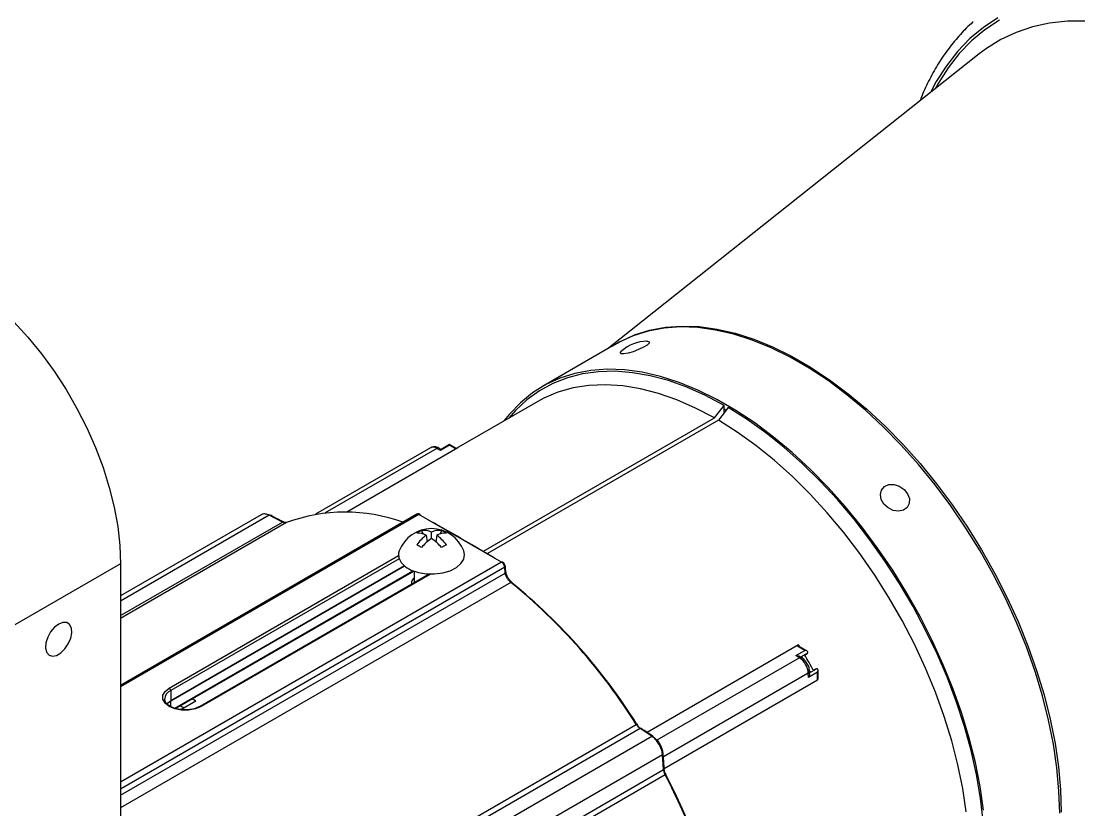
# Model space of a CAD drawing. Extents: x 7 to 113, y 1 to 87.
# Drawn here: x 19.98 to 27.53, y 11.07 to 16.7 of the extents above; entities that cross this region are included whole.
import ezdxf

# ---------------------------------------------------------------- set-up
doc = ezdxf.new("R2010")
doc.units = 0
doc.header["$MEASUREMENT"] = 0
doc.layers.add('OBJECT', color=7, linetype='CONTINUOUS')

msp = doc.modelspace()

# ---------------------------------------------------------------- linework, layer by layer
at = {"layer": 'OBJECT'}
for p, q in [((26.8214, 16.4656), (24.1757, 14.3645)), ((24.2266, 14.3939), (23.7037, 14.092)), ((24.2325, 14.3973), (24.2266, 14.3939)), ((23.6707, 13.9858), (23.0892, 13.6501)), ((25.0022, 13.9085), (25.0022, 13.9575)), ((25.0139, 13.9242), (25.0022, 13.9309)), ((25.0022, 13.9085), (25.0069, 13.9112)), ((23.283, 12.9161), (24.9315, 13.8677)), ((24.9597, 13.8513), (23.311, 12.8996)), ((23.0415, 13.6727), (22.9772, 13.6355)), ((23.0415, 13.6777), (22.9804, 13.6425)), ((23.0911, 13.6491), (23.0415, 13.6777)), ((23.0415, 13.6777), (23.0415, 13.6727)), ((23.0874, 13.6461), (23.0415, 13.6727)), ((22.9046, 13.6546), (22.0834, 13.1805)), ((22.9501, 13.6504), (22.1528, 13.1902)), ((23.1001, 13.6534), (22.3071, 13.1956)), ((22.9772, 13.6355), (22.9501, 13.6504)), ((22.9813, 13.643), (22.9645, 13.6522)), ((23.1001, 13.6534), (23.0911, 13.6491)), ((22.5768, 13.3513), (22.5709, 13.3485)), ((22.8081, 13.1806), (20.6934, 11.9598)), ((22.823, 13.179), (20.6934, 11.9497)), ((21.6977, 13.1776), (20.6934, 12.5978)), ((21.7538, 13.1731), (20.6934, 12.5609)), ((21.8482, 13.1247), (21.7538, 13.1731)), ((23.4131, 12.8383), (22.823, 13.179)), ((20.6934, 12.4581), (21.8482, 13.1247)), ((21.8779, 13.1212), (20.6934, 12.4374)), ((22.8409, 13.065), (22.8518, 13.0395)), ((22.9844, 13.065), (22.9735, 13.0395)), ((22.8748, 13.0306), (22.8809, 12.9836)), ((22.9127, 13.0088), (22.9127, 13.0525)), ((22.9505, 13.0306), (22.9445, 12.9836)), ((23.4131, 12.8383), (20.6934, 11.2683)), ((21.0403, 11.9405), (22.6768, 12.8852)), ((22.6812, 12.8636), (21.0509, 11.9225)), ((20.6934, 12.8278), (19.8096, 12.3175)), ((20.6934, 12.8278), (20.6934, 5.9602)), ((23.4351, 12.8027), (20.6934, 11.22)), ((20.6934, 11.1756), (23.4393, 12.7607)), ((21.0525, 11.8505), (22.7188, 12.8124)), ((22.7193, 12.812), (21.0525, 11.8498)), ((21.0806, 11.7961), (22.7803, 12.7773)), ((21.0858, 11.7943), (22.7853, 12.7754)), ((22.7877, 12.7746), (22.7877, 12.6918)), ((23.4393, 12.7607), (23.4351, 12.8027)), ((23.4436, 12.7676), (23.4436, 12.768)), ((23.4788, 12.6939), (20.6934, 11.0859)), ((22.8959, 12.7542), (21.2602, 11.81)), ((22.9042, 12.754), (21.2677, 11.8092)), ((25.5325, 12.2492), (24.4505, 11.6246)), ((25.5767, 12.2091), (25.5198, 12.2419)), ((25.5414, 12.2345), (25.5325, 12.2492)), ((25.5917, 12.2055), (25.5421, 12.2342)), ((25.5382, 12.1563), (24.5204, 11.5688)), ((25.5124, 12.172), (25.5767, 12.2091)), ((25.5382, 12.1563), (25.5124, 12.172)), ((25.5538, 12.1575), (25.5369, 12.1677)), ((25.5954, 12.1904), (25.5463, 12.162)), ((25.5524, 12.1584), (25.5595, 12.1625)), ((25.5798, 12.1779), (25.5954, 12.1904)), ((25.6108, 12.0502), (25.66, 12.0786)), ((25.66, 12.0786), (25.6405, 12.071)), ((25.6019, 12.0461), (24.5677, 11.4491)), ((25.6025, 12.0159), (25.6019, 12.0461)), ((25.6668, 12.0531), (25.6025, 12.0159)), ((25.6111, 12.0393), (25.6106, 12.059)), ((25.6107, 12.0573), (25.6178, 12.0615)), ((25.6668, 11.9963), (25.6668, 12.0531)), ((25.6668, 11.9963), (25.6712, 12.0065)), ((25.6712, 12.0065), (25.6712, 12.0678)), ((25.6668, 11.9963), (24.5733, 11.3651)), ((21.0509, 11.9225), (21.0525, 11.8505)), ((21.0516, 11.8081), (21.0525, 11.8498)), ((21.1226, 11.7868), (21.2297, 11.8486)), ((21.6026, 10.0807), (24.3737, 11.6804)), ((24.4012, 11.6509), (21.6312, 10.0519)), ((24.4849, 11.5965), (24.4012, 11.6509)), ((21.6177, 9.9413), (24.4849, 11.5965)), ((24.5619, 11.4645), (21.6919, 9.8077)), ((24.569, 11.3586), (24.5619, 11.4645)), ((21.7989, 9.7595), (24.569, 11.3586)), ((24.5806, 11.3212), (21.8094, 9.7214))]:
    msp.add_line(p, q, dxfattribs=at)
at = {"layer": 'OBJECT', "flags": 128}
for points in [[(26.9553, 16.7226), (26.8516, 16.6546), (26.7554, 16.5747), (26.667, 16.4834), (26.5869, 16.3809), (26.5154, 16.2677), (26.4744, 16.1901)], [(26.9653, 16.7052), (26.8622, 16.6377), (26.7666, 16.5583), (26.6788, 16.4675), (26.5992, 16.3656), (26.5281, 16.2531), (26.5083, 16.217)], [(27.5837, 16.6985), (27.4515, 16.6977), (27.3241, 16.6841), (27.202, 16.6578), (27.0858, 16.6189), (26.9759, 16.5676), (26.873, 16.5041), (26.8214, 16.4656)], [(19.4998, 14.8951), (19.61, 14.8257), (19.7192, 14.7451), (19.8265, 14.654), (19.931, 14.5532), (20.0319, 14.4435), (20.1282, 14.326), (20.2191, 14.2015), (20.304, 14.0712), (20.3819, 13.9362), (20.4523, 13.7976), (20.5147, 13.6566), (20.5683, 13.5144), (20.6128, 13.3722), (20.6479, 13.2313), (20.6731, 13.0928), (20.6883, 12.9579), (20.6934, 12.8278)], [(24.2028, 14.3801), (24.2609, 14.4142), (24.3619, 14.4604), (24.4693, 14.4942), (24.5824, 14.5153), (24.7007, 14.5237), (24.8235, 14.5193), (24.9502, 14.5021), (25.0801, 14.4722), (25.2126, 14.4299), (25.3468, 14.3752), (25.4821, 14.3085), (25.6177, 14.2302), (25.753, 14.1407), (25.8872, 14.0404), (26.0196, 13.9299), (26.1495, 13.8098), (26.2762, 13.6807), (26.399, 13.5433), (26.5173, 13.3983), (26.6305, 13.2466), (26.7378, 13.0888), (26.8389, 12.926), (26.933, 12.7589), (27.0198, 12.5884), (27.0987, 12.4154), (27.1694, 12.2409), (27.2314, 12.0658), (27.2845, 11.891), (27.3283, 11.7174), (27.3626, 11.5461), (27.3872, 11.3778), (27.4021, 11.2135), (27.407, 11.0541)], [(27.3958, 11.0484), (27.3908, 11.2077), (27.376, 11.3719), (27.3514, 11.5401), (27.3171, 11.7114), (27.2733, 11.8849), (27.2202, 12.0597), (27.1582, 12.2347), (27.0876, 12.4092), (27.0087, 12.5821), (26.9219, 12.7525), (26.8278, 12.9196), (26.7268, 13.0824), (26.6195, 13.2401), (26.5064, 13.3917), (26.3881, 13.5367), (26.2654, 13.674), (26.1387, 13.8031), (26.0088, 13.9231), (25.8765, 14.0336), (25.7423, 14.1339), (25.6071, 14.2234), (25.4715, 14.3016), (25.3362, 14.3683), (25.2021, 14.4229), (25.0697, 14.4653), (24.9398, 14.4952), (24.8132, 14.5123), (24.6904, 14.5167), (24.5721, 14.5084), (24.459, 14.4873), (24.3517, 14.4535), (24.2507, 14.4073), (24.2325, 14.3973)], [(24.2853, 14.3246), (24.2661, 14.3254), (24.26, 14.3323), (24.268, 14.3442), (24.27, 14.3461)], [(24.4492, 14.4156), (24.4535, 14.4155), (24.4663, 14.4116), (24.4654, 14.402), (24.4507, 14.3881), (24.4243, 14.3718), (24.3897, 14.3551), (24.3516, 14.3405), (24.3152, 14.3298), (24.2853, 14.3246)], [(26.853, 11.07), (26.8284, 11.2382), (26.7941, 11.4095), (26.7503, 11.583), (26.6973, 11.7578), (26.6353, 11.9328), (26.5646, 12.1073), (26.4857, 12.2802), (26.399, 12.4506), (26.3049, 12.6177), (26.2039, 12.7805), (26.0965, 12.9382), (25.9834, 13.0899), (25.8652, 13.2348), (25.7424, 13.3721), (25.6157, 13.5012), (25.4859, 13.6212), (25.3535, 13.7317), (25.2194, 13.832), (25.0841, 13.9215), (24.9485, 13.9997), (24.8133, 14.0664), (24.6791, 14.121), (24.5467, 14.1634), (24.4169, 14.1933), (24.2902, 14.2104), (24.1674, 14.2148), (24.0492, 14.2065), (23.9361, 14.1854), (23.8287, 14.1516), (23.7277, 14.1054), (23.6336, 14.047), (23.5469, 13.9767), (23.468, 13.8949), (23.4288, 13.8462)], [(25.0022, 13.9575), (24.8681, 14.028), (24.7349, 14.0869), (24.6032, 14.1338), (24.4736, 14.1685), (24.3469, 14.1907), (24.2237, 14.2004), (24.1048, 14.1975), (23.9906, 14.1821), (23.8819, 14.1541), (23.7791, 14.1138), (23.6829, 14.0614), (23.5937, 13.9971), (23.5121, 13.9214), (23.4632, 13.866)], [(24.9315, 13.8677), (24.7974, 13.9381), (24.6642, 13.9965), (24.5326, 14.0426), (24.4032, 14.0762), (24.2768, 14.0971), (24.1542, 14.1052), (24.0359, 14.1003), (23.9226, 14.0826), (23.8151, 14.0521), (23.7137, 14.009), (23.6707, 13.9858)], [(24.9315, 13.8677), (24.9421, 13.8812), (25.0022, 13.9575)], [(25.0304, 13.9412), (24.9851, 13.8836), (24.9597, 13.8513)], [(26.8509, 10.9911), (26.8315, 11.1556), (26.8024, 11.3236), (26.764, 11.4942), (26.7163, 11.6665), (26.6596, 11.8396), (26.5942, 12.0126), (26.5205, 12.1846), (26.4389, 12.3547), (26.3497, 12.5219), (26.2535, 12.6854), (26.1508, 12.8443), (26.042, 12.9978), (25.9279, 13.1451), (25.8089, 13.2853), (25.6857, 13.4178), (25.559, 13.5418), (25.4295, 13.6568), (25.2977, 13.762), (25.1645, 13.857), (25.0304, 13.9412)], [(26.7288, 11.0568), (26.704, 11.2234), (26.6694, 11.393), (26.6253, 11.5648), (26.5719, 11.7378), (26.5095, 11.9109), (26.4384, 12.0834), (26.3591, 12.2541), (26.2719, 12.4222), (26.1774, 12.5868), (26.0761, 12.7468), (25.9686, 12.9015), (25.8553, 13.05), (25.737, 13.1914), (25.6144, 13.325), (25.488, 13.45), (25.3586, 13.5658), (25.227, 13.6716), (25.0938, 13.767), (24.9597, 13.8513)], [(26.1418, 13.2528), (26.1226, 13.2864), (26.1165, 13.3216), (26.1245, 13.3536), (26.1454, 13.3782), (26.1764, 13.3919), (26.2134, 13.3929), (26.2513, 13.3812), (26.285, 13.3582), (26.31, 13.3271), (26.3228, 13.2922), (26.3219, 13.258), (26.3072, 13.2292), (26.2808, 13.2098), (26.2462, 13.2023), (26.2081, 13.2077), (26.1717, 13.2254), (26.1418, 13.2528)], [(22.6822, 12.9194), (22.6777, 12.9029), (22.6796, 12.8688), (22.6961, 12.836), (22.7262, 12.8066), (22.768, 12.7825), (22.8189, 12.7651), (22.8757, 12.7556), (22.9349, 12.7545), (22.9926, 12.7619), (23.0453, 12.7774), (23.0897, 12.8), (23.1229, 12.8283), (23.143, 12.8604), (23.1485, 12.8944), (23.1432, 12.9194)], [(23.4436, 12.768), (23.4407, 12.7974), (23.4394, 12.81)], [(23.4788, 12.6939), (23.4808, 12.6948), (23.4825, 12.6954), (23.4841, 12.6955), (23.4855, 12.6952), (23.4865, 12.6944), (23.4873, 12.6933), (23.4876, 12.6918), (23.4876, 12.69)], [(20.2515, 12.3975), (20.2211, 12.3741), (20.1939, 12.3415), (20.1731, 12.3032), (20.1607, 12.2634), (20.1581, 12.2265), (20.1657, 12.1963), (20.1826, 12.1762), (20.2069, 12.1684), (20.2361, 12.1737), (20.2669, 12.1915), (20.2961, 12.2199), (20.3204, 12.2558), (20.3373, 12.2954), (20.3449, 12.3343), (20.3423, 12.3683), (20.3299, 12.3938), (20.309, 12.4079), (20.2819, 12.4092), (20.2515, 12.3975)], [(21.2677, 11.8092), (21.227, 11.7922), (21.1792, 11.7832), (21.1289, 11.7832), (21.081, 11.7922), (21.0403, 11.8092), (21.0108, 11.8327), (20.9952, 11.8604), (20.9952, 11.8894), (21.0108, 11.917), (21.0403, 11.9405)], [(21.0525, 11.8498), (21.0262, 11.8289), (21.0245, 11.8269)], [(21.0247, 11.8279), (21.0262, 11.8295), (21.0525, 11.8505)], [(21.2602, 11.81), (21.2603, 11.81), (21.2605, 11.8102)], [(24.3737, 11.6804), (24.3756, 11.6814), (24.3771, 11.6822), (24.3783, 11.6828), (24.3791, 11.6831), (24.3794, 11.6832), (24.3794, 11.6829), (24.3789, 11.6824), (24.378, 11.6817)], [(24.5806, 11.3212), (24.5824, 11.3222), (24.5839, 11.3232), (24.5849, 11.3239), (24.5856, 11.3244), (24.5858, 11.3247), (24.5856, 11.3248), (24.5849, 11.3247), (24.5838, 11.3243)]]:
    msp.add_lwpolyline(points, dxfattribs=at)
at = {"layer": 'OBJECT'}
for centre, radius, start, end in [((24.4547, 14.1357), 0.28, 91.12963, 131.28173), ((22.9588, 13.6393), 0.0142, 66.13669, 128.03725), ((21.7582, 13.1677), 0.00695, 69.7399, 129.10131), ((22.2962, 11.9844), 1.2113, 70.0848, 110.19883), ((22.8273, 13.1734), 0.00711, 64.70481, 127.74953), ((22.8264, 13.1741), 0.00695, 359.37854, 55.79973), ((21.8525, 13.1197), 0.00662, 67.58518, 130.7023), ((22.9127, 12.8316), 0.2466, 20.83602, 159.16398), ((22.9055, 12.9134), 0.1648, 113.0749, 126.91972), ((22.8543, 12.9295), 0.1361, 64.60639, 95.62233), ((22.971, 12.9295), 0.1361, 84.3773, 115.39383), ((22.9198, 12.9134), 0.1648, 53.08081, 66.92456), ((22.8128, 12.9068), 0.1385, 63.41289, 92.5892), ((23.0597, 12.7776), 0.3134, 126.16309, 143.88427), ((23.1298, 12.7019), 0.3759, 125.28495, 140.21375), ((22.6955, 12.7019), 0.3759, 39.78663, 54.71504), ((23.0125, 12.9068), 0.1385, 87.41054, 116.587), ((22.7656, 12.7776), 0.3134, 36.11622, 53.83658), ((22.1828, 11.8421), 1.2822, 59.11516, 60.89021), ((23.6429, 11.8415), 1.2829, 119.11027, 120.88435), ((23.4175, 12.8324), 0.00735, 62.11494, 126.25944), ((23.4314, 12.8098), 0.008, 297.41472, 2.18991), ((23.4354, 12.768), 0.00818, 297.87019, 357.29419), ((20.8742, 9.4922), 4.1273, 32.01678, 50.87088), ((20.8962, 9.5046), 4.1064, 32.01679, 50.87087), ((25.547, 12.1437), 0.0153, 63.35575, 124.77122), ((21.7684, 9.9432), 4.4142, 28.78822, 30.38447), ((25.5899, 12.1962), 0.00802, 313.45593, 4.40713), ((25.6623, 12.0709), 0.00802, 55.5957, 106.56621), ((25.5953, 12.06), 0.0154, 295.2487, 356.22913), ((21.0278, 11.921), 0.0231, 3.54022, 57.32576), ((21.0788, 11.8574), 0.0708, 113.1898, 175.50169), ((21.0384, 11.8502), 0.0141, 358.69957, 1.30043), ((21.2633, 11.8029), 0.00771, 54.7845, 110.71471), ((24.4055, 11.6443), 0.00791, 61.63213, 123.46934), ((24.4893, 11.5899), 0.00792, 61.2001, 123.38218), ((24.4887, 11.5908), 0.00739, 359.17728, 53.82651), ((24.5591, 11.4705), 0.00717, 6.75457, 61.79452), ((24.5584, 11.4715), 0.00784, 296.31338, 358.92251), ((24.5655, 11.3656), 0.00781, 296.15007, 359.02876), ((20.8219, 9.3537), 4.2468, 12.73962, 27.64637), ((20.7995, 9.3406), 4.2684, 12.73963, 27.64637)]:
    msp.add_arc(centre, radius, start, end, dxfattribs=at)
for centre, major_axis, ratio, start_param, end_param in [((22.9511, 13.5776), (-0.0472, 0.0767), 0.57707, 5.48142, 6.266737), ((25.5393, 12.0835), (-0.045, 0.0779), 0.558374, 3.927106, 5.497902), ((25.5767, 12.1969), (0.0212, 0), 0.577392, 0.000009, 1.570805), ((25.6562, 12.0592), (0.0106, 0.0184), 0.577324, 4.712439, 6.283235), ((21.3437, 9.6981), (-1.1814, 2.2616), 0.547152, 5.587664, 5.602673), ((21.2991, 9.6749), (-1.1515, 2.2096), 0.546409, 5.61309, 5.63064)]:
    msp.add_ellipse(centre, major_axis=major_axis, ratio=ratio, start_param=start_param, end_param=end_param, dxfattribs=at)
for points, knots in [([(26.7774, 16.6928), (26.7765, 16.6921), (26.7439, 16.6658), (26.686, 16.6047), (26.6047, 16.5088), (26.5317, 16.4024), (26.467, 16.2864), (26.4231, 16.1955), (26.4036, 16.1411), (26.3999, 16.1309)], [0, 0, 0, 0, 0.005463, 0.194335, 0.383704, 0.573757, 0.764582, 0.956176, 1, 1, 1, 1]), ([(22.9645, 13.6522), (22.9592, 13.6547), (22.9464, 13.6607), (22.9259, 13.6632), (22.9127, 13.6577), (22.907, 13.6553)], [0, 0, 0, 0, 0.2862, 0.690212, 1, 1, 1, 1]), ([(22.9806, 13.6421), (22.9802, 13.642), (22.9789, 13.6414), (22.9779, 13.6381), (22.9772, 13.6356), (22.9772, 13.6355)], [0, 0, 0, 0, 0.298309, 0.988627, 1, 1, 1, 1]), ([(21.7538, 13.1731), (21.7449, 13.1767), (21.7269, 13.184), (21.7075, 13.1838), (21.7003, 13.1779), (21.6985, 13.1764)], [0, 0, 0, 0, 0.429264, 0.858556, 1, 1, 1, 1]), ([(21.855, 13.1258), (21.833, 13.1371), (21.8016, 13.1533), (21.7701, 13.1693), (21.7606, 13.1742)], [0, 0, 0, 0, 0.700005, 1, 1, 1, 1]), ([(22.8302, 13.1795), (22.8287, 13.1804), (22.8249, 13.1828), (22.8179, 13.1835), (22.8116, 13.1828), (22.8089, 13.1808), (22.8083, 13.1803)], [0, 0, 0, 0, 0.220511, 0.5744, 0.900508, 1, 1, 1, 1]), ([(22.823, 13.179), (22.8206, 13.1801), (22.8159, 13.1822), (22.8107, 13.1823), (22.8088, 13.1807), (22.8083, 13.1803)], [0, 0, 0, 0, 0.429313, 0.858622, 1, 1, 1, 1]), ([(21.8779, 13.1212), (21.8739, 13.1202), (21.8657, 13.1182), (21.8546, 13.1216), (21.8488, 13.1244), (21.8482, 13.1247)], [0, 0, 0, 0, 0.471916, 0.943784, 1, 1, 1, 1]), ([(21.8767, 13.1218), (21.8754, 13.1213), (21.872, 13.12), (21.863, 13.1217), (21.8565, 13.1253), (21.8549, 13.1261)], [0, 0, 0, 0, 0.325648, 0.842354, 1, 1, 1, 1]), ([(21.8767, 13.1218), (21.8754, 13.1213), (21.872, 13.12), (21.863, 13.1217), (21.8565, 13.1253), (21.8549, 13.1261)], [0, 0, 0, 0, 0.325648, 0.842354, 1, 1, 1, 1]), ([(22.9225, 13.1237), (22.9285, 13.1203), (23.0488, 13.0522), (23.2132, 12.9574), (23.3697, 12.8651), (23.4143, 12.8387)], [0, 0, 0, 0, 0.036424, 0.72525, 1, 1, 1, 1]), ([(23.4351, 12.8027), (23.4347, 12.8055), (23.4339, 12.8113), (23.4298, 12.8205), (23.4241, 12.829), (23.4182, 12.835), (23.4145, 12.8374), (23.4131, 12.8383)], [0, 0, 0, 0, 0.218544, 0.437092, 0.65551, 0.873728, 1, 1, 1, 1]), ([(23.439, 12.81), (23.4389, 12.8116), (23.4386, 12.8166), (23.4346, 12.8249), (23.4285, 12.8337), (23.423, 12.8371), (23.4206, 12.8386)], [0, 0, 0, 0, 0.1415383, 0.440161, 0.7559532, 1, 1, 1, 1]), ([(23.4788, 12.6939), (23.474, 12.6982), (23.4645, 12.7068), (23.4522, 12.7241), (23.4428, 12.743), (23.4405, 12.7547), (23.4393, 12.7607)], [0, 0, 0, 0, 0.2465, 0.492977, 0.740149, 1, 1, 1, 1]), ([(23.4846, 12.6967), (23.4823, 12.6984), (23.475, 12.7041), (23.4627, 12.7194), (23.4511, 12.7398), (23.4447, 12.7574), (23.4443, 12.7652), (23.4442, 12.7675)], [0, 0, 0, 0, 0.109221, 0.362574, 0.625001, 0.887751, 1, 1, 1, 1]), ([(22.7877, 12.7252), (22.7802, 12.7169), (22.7685, 12.7038), (22.7693, 12.6895), (22.7697, 12.6843)], [0, 0, 0, 0, 0.6333433, 1, 1, 1, 1]), ([(25.5124, 12.172), (25.5125, 12.172), (25.5169, 12.1724), (25.5247, 12.1721), (25.5331, 12.17), (25.5361, 12.168), (25.5368, 12.1675)], [0, 0, 0, 0, 0.0079518, 0.4917044, 0.8748866, 1, 1, 1, 1]), ([(25.5977, 12.1073), (25.5922, 12.1168), (25.5813, 12.1357), (25.5644, 12.1508), (25.555, 12.1567), (25.5538, 12.1575)], [0, 0, 0, 0, 0.467271, 0.930589, 1, 1, 1, 1]), ([(25.6106, 12.059), (25.6101, 12.0646), (25.6087, 12.0803), (25.604, 12.0977), (25.5979, 12.1071), (25.5977, 12.1073)], [0, 0, 0, 0, 0.3542917, 0.9852272, 1, 1, 1, 1]), ([(25.6108, 12.0393), (25.6109, 12.0385), (25.6112, 12.0349), (25.6087, 12.0265), (25.6051, 12.0196), (25.6025, 12.016), (25.6025, 12.0159)], [0, 0, 0, 0, 0.125212, 0.508348, 0.992032, 1, 1, 1, 1]), ([(21.1585, 11.7854), (21.1468, 11.7854), (21.1208, 11.7855), (21.0829, 11.7939), (21.0487, 11.8079), (21.024, 11.8263), (21.0101, 11.8453), (21.0093, 11.8571), (21.0089, 11.8625)], [0, 0, 0, 0, 0.145887, 0.323895, 0.500654, 0.675585, 0.849741, 1, 1, 1, 1]), ([(21.2602, 11.81), (21.255, 11.8072), (21.2398, 11.7991), (21.2082, 11.7898), (21.1778, 11.7845), (21.1611, 11.7852), (21.1585, 11.7854)], [0, 0, 0, 0, 0.190832, 0.560292, 0.932293, 1, 1, 1, 1]), ([(24.4012, 11.6509), (24.3965, 11.6545), (24.3867, 11.662), (24.3782, 11.674), (24.3737, 11.6804)], [0, 0, 0, 0, 0.473398, 1, 1, 1, 1]), ([(24.378, 11.6817), (24.3829, 11.6744), (24.3911, 11.6625), (24.4007, 11.6549), (24.4046, 11.6519)], [0, 0, 0, 0, 0.603443, 1, 1, 1, 1]), ([(24.4931, 11.5968), (24.4736, 11.6095), (24.4457, 11.6277), (24.4176, 11.6458), (24.4092, 11.6512)], [0, 0, 0, 0, 0.700005, 1, 1, 1, 1]), ([(24.5619, 11.4645), (24.5605, 11.4748), (24.5577, 11.4955), (24.5436, 11.5294), (24.5239, 11.5607), (24.5032, 11.5835), (24.4899, 11.5929), (24.4849, 11.5965)], [0, 0, 0, 0, 0.216844, 0.433701, 0.650256, 0.866699, 1, 1, 1, 1]), ([(24.4961, 11.5907), (24.5032, 11.5854), (24.5173, 11.5746), (24.5367, 11.5496), (24.5518, 11.5215), (24.5603, 11.4962), (24.5619, 11.4822), (24.5625, 11.4769)], [0, 0, 0, 0, 0.216835, 0.433686, 0.650167, 0.866491, 1, 1, 1, 1]), ([(24.5733, 11.3654), (24.5717, 11.3902), (24.5694, 11.4256), (24.5669, 11.4608), (24.5662, 11.4714)], [0, 0, 0, 0, 0.700005, 1, 1, 1, 1]), ([(24.5806, 11.3212), (24.5776, 11.3275), (24.5716, 11.3404), (24.5699, 11.3524), (24.569, 11.3586)], [0, 0, 0, 0, 0.486978, 1, 1, 1, 1]), ([(24.5715, 11.361), (24.5721, 11.3569), (24.5738, 11.3452), (24.5798, 11.3325), (24.5838, 11.3243)], [0, 0, 0, 0, 0.345763, 1, 1, 1, 1])]:
    msp.add_open_spline(points, degree=3, knots=knots, dxfattribs=at)

doc.saveas('drawing.dxf')
